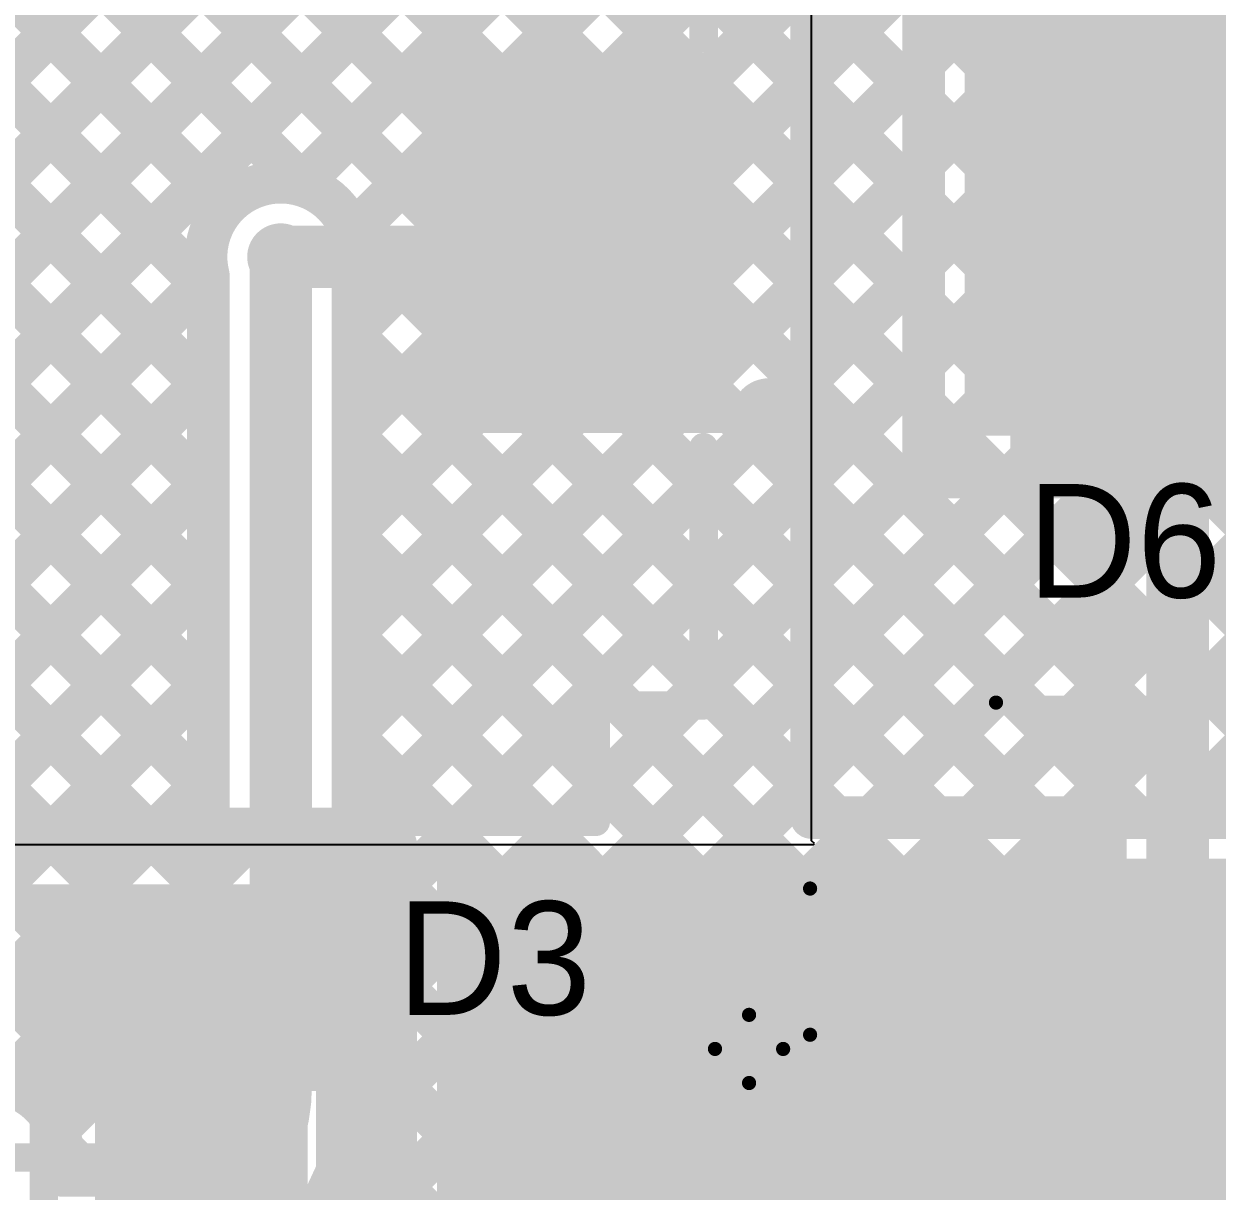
# Model space of a CAD drawing. Header units: millimetres. Extents: x 4.35 to 7.26, y 1.61 to 5.34.
# Drawn here: x 5.8595 to 6.2799, y 2.7739 to 3.1851 of the extents above; entities that cross this region are included whole.
import ezdxf

# ---------------------------------------------------------------- set-up
doc = ezdxf.new("R2010")
doc.units = ezdxf.units.MM
doc.header["$MEASUREMENT"] = 0
for name, color, linetype in [('BottomLayer', 5, 'Continuous'), ('MultiLayer', 9, 'Continuous'), ('TopLayer', 1, 'Continuous'), ('TopOverlay', 2, 'Continuous'), ('TopPaste', 8, 'Continuous'), ('TopSolder', 216, 'Continuous'), ('ViaHoleLayer', 16, 'Continuous')]:
    doc.layers.add(name, color=color, linetype=linetype)

# ---------------------------------------------------------------- blocks, each defined once
blk = doc.blocks.new('UCD1E471MNL1GS_3')
at = {"layer": 'TopLayer'}
blk.add_solid([(-0.23425, 0.06496), (-0.23425, -0.06496), (-0.06496, 0.06496), (-0.06496, -0.06496)], dxfattribs=at)
at = {"layer": 'TopOverlay', "const_width": 0.005}
for points in [[(-0.2055, 0.1435), (-0.14, 0.209)], [(-0.14, 0.209), (0.206, 0.209)], [(-0.2055, 0.092), (-0.2055, 0.1435)], [(-0.227, 0.075), (-0.227, 0.099)], [(-0.239, 0.087), (-0.215, 0.087)]]:
    blk.add_lwpolyline(points, dxfattribs=at)
at = {"layer": 'TopOverlay', "const_width": 0.0025}
for points in [[(-0.14125, 0.209, 1), (-0.13875, 0.209, 1)], [(-0.14125, 0.209, 1), (-0.13875, 0.209, 1)], [(-0.20675, 0.1435, 1), (-0.20425, 0.1435, 1)], [(-0.20675, 0.1435, 1), (-0.20425, 0.1435, 1)], [(-0.22825, 0.099, 1), (-0.22575, 0.099, 1)], [(-0.20675, 0.092, 1), (-0.20425, 0.092, 1)], [(-0.24025, 0.087, 1), (-0.23775, 0.087, 1)], [(-0.21625, 0.087, 1), (-0.21375, 0.087, 1)], [(-0.22825, 0.075, 1), (-0.22575, 0.075, 1)]]:
    blk.add_lwpolyline(points, format="xyb", close=True, dxfattribs=at)
at = {"layer": 'TopPaste'}
blk.add_solid([(-0.23425, 0.06496), (-0.23425, -0.06496), (-0.06496, 0.06496), (-0.06496, -0.06496)], dxfattribs=at)
at = {"layer": 'TopSolder'}
blk.add_solid([(-0.23825, 0.06896), (-0.23825, -0.06896), (-0.06096, 0.06896), (-0.06096, -0.06896)], dxfattribs=at)
blk = doc.blocks.new('SMB_37')
at = {"layer": 'TopLayer'}
for points in [[(-0.03543, -0.04724), (-0.03543, 0.04724), (-0.14567, -0.04724), (-0.14567, 0.04724)], [(0.14567, -0.04724), (0.14567, 0.04724), (0.03543, -0.04724), (0.03543, 0.04724)]]:
    blk.add_solid(points, dxfattribs=at)
at = {"layer": 'TopOverlay', "const_width": 0.005}
for points in [[(-0.087, 0.073), (-0.087, 0.055)], [(0.102, 0.073), (-0.087, 0.073)], [(-0.087, -0.055), (-0.087, -0.073)], [(0.102, -0.073), (-0.087, -0.073)]]:
    blk.add_lwpolyline(points, dxfattribs=at)
at = {"layer": 'TopOverlay', "const_width": 0.0025}
for points in [[(-0.08825, 0.073, 1), (-0.08575, 0.073, 1)], [(-0.08825, 0.073, 1), (-0.08575, 0.073, 1)], [(0.10075, 0.073, 1), (0.10325, 0.073, 1)], [(-0.08825, 0.055, 1), (-0.08575, 0.055, 1)], [(-0.08825, -0.055, 1), (-0.08575, -0.055, 1)], [(-0.08825, -0.073, 1), (-0.08575, -0.073, 1)], [(-0.08825, -0.073, 1), (-0.08575, -0.073, 1)], [(0.10075, -0.073, 1), (0.10325, -0.073, 1)]]:
    blk.add_lwpolyline(points, format="xyb", close=True, dxfattribs=at)
at = {"layer": 'TopOverlay'}
for points in [[(0.102, 0.049), (0.19, 0.049), (0.102, 0.075), (0.19, 0.075)], [(0.147, -0.065), (0.19, -0.065), (0.147, 0.053), (0.19, 0.053)], [(0.102, -0.075), (0.19, -0.075), (0.102, -0.049), (0.19, -0.049)]]:
    blk.add_solid(points, dxfattribs=at)
at = {"layer": 'TopPaste'}
for points in [[(-0.03543, -0.04724), (-0.03543, 0.04724), (-0.14567, -0.04724), (-0.14567, 0.04724)], [(0.14567, -0.04724), (0.14567, 0.04724), (0.03543, -0.04724), (0.03543, 0.04724)]]:
    blk.add_solid(points, dxfattribs=at)
at = {"layer": 'TopSolder'}
for points in [[(-0.03143, -0.05124), (-0.03143, 0.05124), (-0.14967, -0.05124), (-0.14967, 0.05124)], [(0.14967, -0.05124), (0.14967, 0.05124), (0.03143, -0.05124), (0.03143, 0.05124)]]:
    blk.add_solid(points, dxfattribs=at)
blk = doc.blocks.new('SMA_71')
at = {"layer": 'TopLayer'}
for points in [[(-0.12795, -0.03346), (-0.02953, -0.03346), (-0.12795, 0.03346), (-0.02953, 0.03346)], [(0.02953, -0.03346), (0.12795, -0.03346), (0.02953, 0.03346), (0.12795, 0.03346)]]:
    blk.add_solid(points, dxfattribs=at)
at = {"layer": 'TopOverlay', "const_width": 0.01}
for points in [[(0.08315, 0.05543), (-0.1022, 0.05543)], [(0.08615, 0.04157), (0.08615, 0.05543)], [(0.08615, -0.05543), (0.08615, -0.04157)], [(0.08315, -0.05543), (-0.1022, -0.05543)]]:
    blk.add_lwpolyline(points, dxfattribs=at)
at = {"layer": 'TopOverlay', "const_width": 0.005}
for points in [[(-0.1047, 0.05543, 1), (-0.0997, 0.05543, 1)], [(0.08065, 0.05543, 1), (0.08565, 0.05543, 1)], [(0.08365, 0.05543, 1), (0.08865, 0.05543, 1)], [(0.08365, 0.04157, 1), (0.08865, 0.04157, 1)], [(0.08365, -0.04157, 1), (0.08865, -0.04157, 1)], [(-0.1047, -0.05543, 1), (-0.0997, -0.05543, 1)], [(0.08065, -0.05543, 1), (0.08565, -0.05543, 1)], [(0.08365, -0.05543, 1), (0.08865, -0.05543, 1)]]:
    blk.add_lwpolyline(points, format="xyb", close=True, dxfattribs=at)
at = {"layer": 'TopOverlay'}
for points in [[(-0.175, -0.061), (-0.12906, -0.061), (-0.175, 0.061), (-0.12906, 0.061)], [(-0.12992, 0.03638), (-0.1022, 0.03638), (-0.12992, 0.061), (-0.1022, 0.061)], [(-0.12992, -0.061), (-0.1022, -0.061), (-0.12992, -0.03638), (-0.1022, -0.03638)]]:
    blk.add_solid(points, dxfattribs=at)
at = {"layer": 'TopPaste'}
for points in [[(-0.12795, -0.03346), (-0.02953, -0.03346), (-0.12795, 0.03346), (-0.02953, 0.03346)], [(0.02953, -0.03346), (0.12795, -0.03346), (0.02953, 0.03346), (0.12795, 0.03346)]]:
    blk.add_solid(points, dxfattribs=at)
at = {"layer": 'TopSolder'}
for points in [[(-0.13195, -0.03746), (-0.02553, -0.03746), (-0.13195, 0.03746), (-0.02553, 0.03746)], [(0.02553, -0.03746), (0.13195, -0.03746), (0.02553, 0.03746), (0.13195, 0.03746)]]:
    blk.add_solid(points, dxfattribs=at)
blk = doc.blocks.new('SLF10145T_100M2R5_PF_107')
at = {"layer": 'TopLayer'}
blk.add_solid([(-0.20866, -0.06299), (-0.11024, -0.06299), (-0.20866, 0.06299), (-0.11024, 0.06299)], dxfattribs=at)
at = {"layer": 'TopOverlay', "const_width": 0.01}
for points in [[(0.204, 0.204), (-0.166, 0.204)], [(-0.166, 0.204), (-0.166, 0.163)], [(-0.166, 0.163), (-0.204, 0.163)], [(-0.204, 0.162), (-0.204, 0.072)], [(-0.204, -0.072), (-0.204, -0.204)]]:
    blk.add_lwpolyline(points, dxfattribs=at)
at = {"layer": 'TopOverlay'}
for points, const_width in [([(-0.1685, 0.204, 1), (-0.1635, 0.204, 1)], 0.005), ([(-0.1685, 0.204, 1), (-0.1635, 0.204, 1)], 0.005), ([(-0.2065, 0.163, 1), (-0.2015, 0.163, 1)], 0.005), ([(-0.2065, 0.162, 1), (-0.2015, 0.162, 1)], 0.005), ([(-0.1685, 0.163, 1), (-0.1635, 0.163, 1)], 0.005), ([(-0.1685, 0.163, 1), (-0.1635, 0.163, 1)], 0.005), ([(-0.2065, 0.072, 1), (-0.2015, 0.072, 1)], 0.005), ([(-0.21875, 0.061, 1), (-0.23525, 0.061, 1)], 0.01), ([(-0.23775, 0.061, 1), (-0.23275, 0.061, 1)], 0.005), ([(-0.22125, 0.061, 1), (-0.21625, 0.061, 1)], 0.005), ([(-0.2065, -0.072, 1), (-0.2015, -0.072, 1)], 0.005)]:
    blk.add_lwpolyline(points, format="xyb", close=True, dxfattribs=dict(at, const_width=const_width))
at = {"layer": 'TopPaste'}
blk.add_solid([(-0.20866, -0.06299), (-0.11024, -0.06299), (-0.20866, 0.06299), (-0.11024, 0.06299)], dxfattribs=at)
at = {"layer": 'TopSolder'}
blk.add_solid([(-0.21266, -0.06699), (-0.10624, -0.06699), (-0.21266, 0.06699), (-0.10624, 0.06699)], dxfattribs=at)

msp = doc.modelspace()

# ---------------------------------------------------------------- linework, layer by layer
at = {"layer": 'BottomLayer'}
for points, const_width in [([(5.6715, 2.87843), (6.20257, 3.4095)], 0.015), ([(5.75481, 2.9971), (6.16722, 3.4095)], 0.015), ([(5.72924, 3.00688), (6.1245, 3.40214)], 0.015), ([(5.69351, 3.0065), (6.08751, 3.4005)], 0.015), ([(5.72377, 3.39791), (6.2405, 2.88118)], 0.015), ([(5.75653, 3.4005), (6.2405, 2.91653)], 0.015), ([(5.79189, 3.4005), (6.2405, 2.95189)], 0.015), ([(5.82724, 3.4005), (6.2405, 2.98724)], 0.015), ([(5.8626, 3.4005), (6.2405, 3.0226)], 0.015), ([(5.89795, 3.4005), (6.2405, 3.05795)], 0.015), ([(5.93331, 3.4005), (6.2405, 3.09331)], 0.015), ([(5.96866, 3.4005), (6.2405, 3.12866)], 0.015), ([(6.00402, 3.4005), (6.24053, 3.16399)], 0.015), ([(5.95683, 3.12841), (6.21965, 3.39122)], 0.015), ([(5.70058, 3.38574), (5.95838, 3.12794)], 0.015), ([(5.68453, 3.36643), (5.93041, 3.12056)], 0.015), ([(5.975, 3.11121), (6.22941, 3.36563)], 0.015), ([(5.9755, 3.07636), (6.24936, 3.35022)], 0.015), ([(5.9755, 3.07636), (6.24936, 3.35022)], 0.015), ([(5.9755, 3.04101), (6.28099, 3.3465)], 0.015), ([(5.9755, 3.00565), (6.31635, 3.3465)], 0.015), ([(5.67662, 3.33899), (5.9245, 3.09111)], 0.015), ([(5.9755, 2.9703), (6.3477, 3.3425)], 0.015), ([(5.9755, 2.93494), (6.38306, 3.3425)], 0.015), ([(5.6765, 3.30376), (5.9245, 3.05576)], 0.015), ([(5.6765, 3.2684), (5.9245, 3.0204)], 0.015), ([(5.6765, 3.23305), (5.9245, 2.98505)], 0.015), ([(5.6765, 3.19769), (5.9245, 2.94969)], 0.015), ([(5.6765, 3.19769), (5.9245, 2.94969)], 0.015), ([(5.9755, 2.89959), (6.24055, 3.16463)], 0.015), ([(6.266, 2.2707), (6.266, 3.162)], 0.022), ([(5.6765, 3.16233), (5.9245, 2.91433)], 0.015), ([(6.2405, 2.34785), (6.2405, 3.162)], 0.015), ([(5.9755, 2.86423), (6.2405, 3.12923)], 0.015), ([(5.6765, 3.12698), (5.9245, 2.87898)], 0.015), ([(5.97494, 3.11138), (6.2405, 2.84582)], 0.015), ([(5.95, 2.811), (5.95, 3.103)], 0.022), ([(5.6715, 2.84307), (5.9245, 3.09607)], 0.015), ([(5.9245, 2.811), (5.9245, 3.09652)], 0.015), ([(5.9755, 2.811), (5.9755, 3.09652)], 0.015), ([(5.6765, 3.09162), (5.9245, 2.84362)], 0.015), ([(5.9755, 2.82888), (6.2405, 3.09388)], 0.015), ([(5.9755, 3.07547), (6.2405, 2.81047)], 0.015), ([(5.6715, 2.80772), (5.9245, 3.06072)], 0.015), ([(5.97306, 2.79108), (6.2405, 3.05852)], 0.015), ([(5.9755, 3.04011), (6.2405, 2.77511)], 0.015), ([(5.70679, 2.80765), (5.9245, 3.02536)], 0.015), ([(5.70679, 2.80765), (5.9245, 3.02536)], 0.015), ([(5.94726, 2.72992), (6.2405, 3.02316)], 0.015), ([(5.9755, 3.00476), (6.2405, 2.73976)], 0.015), ([(5.74573, 2.81124), (5.9245, 2.99001)], 0.015), ([(5.94726, 2.69457), (6.2405, 2.98781)], 0.015), ([(5.75923, 2.97354), (5.92439, 2.80838)], 0.015), ([(5.9755, 2.9694), (6.2405, 2.7044)], 0.015), ([(5.7416, 2.95581), (5.91173, 2.78568)], 0.015), ([(5.78109, 2.81124), (5.9245, 2.95465)], 0.015), ([(5.94726, 2.65921), (6.2405, 2.95245)], 0.015), ([(5.9755, 2.93405), (6.2405, 2.66905)], 0.015), ([(5.81644, 2.81124), (5.9245, 2.9193)], 0.015), ([(5.94726, 2.62385), (6.2405, 2.9171)], 0.015), ([(5.9755, 2.89869), (6.2405, 2.63369)], 0.015), ([(5.9755, 2.89869), (6.2405, 2.63369)], 0.015), ([(5.85211, 2.81155), (5.9245, 2.88394)], 0.015), ([(5.93803, 2.57927), (6.2405, 2.88174)], 0.015), ([(5.9755, 2.86333), (6.2405, 2.59833)], 0.015), ([(5.87143, 2.79551), (5.9245, 2.84859)], 0.015), ([(5.64261, 2.2485), (6.2405, 2.84639)], 0.015), ([(5.9755, 2.82798), (6.2405, 2.56298)], 0.015), ([(5.67797, 2.2485), (6.2405, 2.81103)], 0.015), ([(5.89077, 2.7795), (5.9245, 2.81323)], 0.015), ([(5.9738, 2.79432), (6.2405, 2.52762)], 0.015), ([(5.87312, 2.78894), (5.88256, 2.7795)], 0.015), ([(5.71332, 2.2485), (6.2405, 2.77568)], 0.015), ([(5.87256, 2.7795), (5.893, 2.7795)], 0.015), ([(5.96392, 2.76885), (6.2405, 2.49227)], 0.015)]:
    msp.add_lwpolyline(points, dxfattribs=dict(at, const_width=const_width))
for points, const_width in [([(6.2405, 3.162, -0.414214), (6.317, 3.2385)], 0.015), ([(6.266, 3.162, -0.414214), (6.317, 3.213)], 0.022), ([(5.9245, 3.09652, -1.132908), (5.97631, 3.103)], 0.015), ([(5.97631, 3.103, -0.062313), (5.9755, 3.09652)], 0.015), ([(5.95, 2.811, -0.414214), (5.893, 2.754)], 0.022), ([(5.84052, 2.81124, -0.489152), (5.87331, 2.78574)], 0.015), ([(5.9245, 2.811, -0.414214), (5.893, 2.7795)], 0.015), ([(5.9755, 2.811, -0.246507), (5.93986, 2.7431)], 0.015), ([(5.87331, 2.78574, -0.059934), (5.87256, 2.7795)], 0.015)]:
    msp.add_lwpolyline(points, format="xyb", dxfattribs=dict(at, const_width=const_width))
for points, const_width in [([(6.23678, 3.16399, 1), (6.24428, 3.16399, 1)], 0.0075), ([(6.2368, 3.16463, 1), (6.2443, 3.16463, 1)], 0.0075), ([(6.2605, 3.162, 1), (6.2715, 3.162, 1)], 0.011), ([(6.2605, 3.162, 1), (6.2715, 3.162, 1)], 0.011), ([(6.23675, 3.162, 1), (6.24425, 3.162, 1)], 0.0075), ([(6.23675, 3.162, 1), (6.24425, 3.162, 1)], 0.0075), ([(6.23675, 3.12923, 1), (6.24425, 3.12923, 1)], 0.0075), ([(5.95308, 3.12841, 1), (5.96058, 3.12841, 1)], 0.0075), ([(5.95463, 3.12794, 1), (5.96213, 3.12794, 1)], 0.0075), ([(6.23675, 3.12866, 1), (6.24425, 3.12866, 1)], 0.0075), ([(5.92666, 3.12056, 1), (5.93416, 3.12056, 1)], 0.0075), ([(5.97119, 3.11138, 1), (5.97869, 3.11138, 1)], 0.0075), ([(5.97125, 3.11121, 1), (5.97875, 3.11121, 1)], 0.0075), ([(5.94409, 3.103, 1), (5.95591, 3.103, 1)], 0.01181), ([(5.9445, 3.103, 1), (5.9555, 3.103, 1)], 0.011), ([(5.97256, 3.103, 1), (5.98006, 3.103, 1)], 0.0075), ([(5.97256, 3.103, 1), (5.98006, 3.103, 1)], 0.0075), ([(5.92075, 3.09652, 1), (5.92825, 3.09652, 1)], 0.0075), ([(5.92075, 3.09652, 1), (5.92825, 3.09652, 1)], 0.0075), ([(5.92075, 3.09607, 1), (5.92825, 3.09607, 1)], 0.0075), ([(5.97175, 3.09652, 1), (5.97925, 3.09652, 1)], 0.0075), ([(5.97175, 3.09652, 1), (5.97925, 3.09652, 1)], 0.0075), ([(5.92075, 3.09111, 1), (5.92825, 3.09111, 1)], 0.0075), ([(6.23675, 3.09388, 1), (6.24425, 3.09388, 1)], 0.0075), ([(6.23675, 3.09331, 1), (6.24425, 3.09331, 1)], 0.0075), ([(5.97175, 3.07636, 1), (5.97925, 3.07636, 1)], 0.0075), ([(5.97175, 3.07636, 1), (5.97925, 3.07636, 1)], 0.0075), ([(5.97175, 3.07547, 1), (5.97925, 3.07547, 1)], 0.0075), ([(5.92075, 3.06072, 1), (5.92825, 3.06072, 1)], 0.0075), ([(6.23675, 3.05852, 1), (6.24425, 3.05852, 1)], 0.0075), ([(6.23675, 3.05795, 1), (6.24425, 3.05795, 1)], 0.0075), ([(5.92075, 3.05576, 1), (5.92825, 3.05576, 1)], 0.0075), ([(5.97175, 3.04101, 1), (5.97925, 3.04101, 1)], 0.0075), ([(5.97175, 3.04011, 1), (5.97925, 3.04011, 1)], 0.0075), ([(5.92075, 3.02536, 1), (5.92825, 3.02536, 1)], 0.0075), ([(5.92075, 3.02536, 1), (5.92825, 3.02536, 1)], 0.0075), ([(5.92075, 3.0204, 1), (5.92825, 3.0204, 1)], 0.0075), ([(6.23675, 3.02316, 1), (6.24425, 3.02316, 1)], 0.0075), ([(6.23675, 3.0226, 1), (6.24425, 3.0226, 1)], 0.0075), ([(5.97175, 3.00565, 1), (5.97925, 3.00565, 1)], 0.0075), ([(5.97175, 3.00476, 1), (5.97925, 3.00476, 1)], 0.0075), ([(5.92075, 2.99001, 1), (5.92825, 2.99001, 1)], 0.0075), ([(6.23675, 2.98781, 1), (6.24425, 2.98781, 1)], 0.0075), ([(6.23675, 2.98724, 1), (6.24425, 2.98724, 1)], 0.0075), ([(5.92075, 2.98505, 1), (5.92825, 2.98505, 1)], 0.0075), ([(5.97175, 2.9703, 1), (5.97925, 2.9703, 1)], 0.0075), ([(5.97175, 2.9694, 1), (5.97925, 2.9694, 1)], 0.0075), ([(5.92075, 2.95465, 1), (5.92825, 2.95465, 1)], 0.0075), ([(6.23675, 2.95245, 1), (6.24425, 2.95245, 1)], 0.0075), ([(5.92075, 2.94969, 1), (5.92825, 2.94969, 1)], 0.0075), ([(5.92075, 2.94969, 1), (5.92825, 2.94969, 1)], 0.0075), ([(6.23675, 2.95189, 1), (6.24425, 2.95189, 1)], 0.0075), ([(5.97175, 2.93494, 1), (5.97925, 2.93494, 1)], 0.0075), ([(5.97175, 2.93405, 1), (5.97925, 2.93405, 1)], 0.0075), ([(5.92075, 2.9193, 1), (5.92825, 2.9193, 1)], 0.0075), ([(6.23675, 2.9171, 1), (6.24425, 2.9171, 1)], 0.0075), ([(6.23675, 2.91653, 1), (6.24425, 2.91653, 1)], 0.0075), ([(5.92075, 2.91433, 1), (5.92825, 2.91433, 1)], 0.0075), ([(5.97175, 2.89959, 1), (5.97925, 2.89959, 1)], 0.0075), ([(5.97175, 2.89869, 1), (5.97925, 2.89869, 1)], 0.0075), ([(5.97175, 2.89869, 1), (5.97925, 2.89869, 1)], 0.0075), ([(5.92075, 2.88394, 1), (5.92825, 2.88394, 1)], 0.0075), ([(6.23675, 2.88174, 1), (6.24425, 2.88174, 1)], 0.0075), ([(6.23675, 2.88118, 1), (6.24425, 2.88118, 1)], 0.0075), ([(5.92075, 2.87898, 1), (5.92825, 2.87898, 1)], 0.0075), ([(5.97175, 2.86423, 1), (5.97925, 2.86423, 1)], 0.0075), ([(5.97175, 2.86333, 1), (5.97925, 2.86333, 1)], 0.0075), ([(5.92075, 2.84859, 1), (5.92825, 2.84859, 1)], 0.0075), ([(5.92075, 2.84362, 1), (5.92825, 2.84362, 1)], 0.0075), ([(6.23675, 2.84639, 1), (6.24425, 2.84639, 1)], 0.0075), ([(6.23675, 2.84582, 1), (6.24425, 2.84582, 1)], 0.0075), ([(5.97175, 2.82888, 1), (5.97925, 2.82888, 1)], 0.0075), ([(5.97175, 2.82798, 1), (5.97925, 2.82798, 1)], 0.0075), ([(5.9445, 2.811, 1), (5.9555, 2.811, 1)], 0.011), ([(5.9445, 2.811, 1), (5.9555, 2.811, 1)], 0.011), ([(5.84836, 2.81155, 1), (5.85586, 2.81155, 1)], 0.0075), ([(5.92075, 2.81323, 1), (5.92825, 2.81323, 1)], 0.0075), ([(5.92075, 2.811, 1), (5.92825, 2.811, 1)], 0.0075), ([(5.92075, 2.811, 1), (5.92825, 2.811, 1)], 0.0075), ([(5.97175, 2.811, 1), (5.97925, 2.811, 1)], 0.0075), ([(5.97175, 2.811, 1), (5.97925, 2.811, 1)], 0.0075), ([(6.23675, 2.81103, 1), (6.24425, 2.81103, 1)], 0.0075), ([(6.23675, 2.81047, 1), (6.24425, 2.81047, 1)], 0.0075), ([(5.92064, 2.80838, 1), (5.92814, 2.80838, 1)], 0.0075), ([(5.86768, 2.79551, 1), (5.87518, 2.79551, 1)], 0.0075), ([(5.97005, 2.79432, 1), (5.97755, 2.79432, 1)], 0.0075), ([(5.86937, 2.78894, 1), (5.87687, 2.78894, 1)], 0.0075), ([(5.96931, 2.79108, 1), (5.97681, 2.79108, 1)], 0.0075), ([(5.86956, 2.78574, 1), (5.87706, 2.78574, 1)], 0.0075), ([(5.86956, 2.78574, 1), (5.87706, 2.78574, 1)], 0.0075), ([(5.90798, 2.78568, 1), (5.91548, 2.78568, 1)], 0.0075), ([(5.86881, 2.7795, 1), (5.87631, 2.7795, 1)], 0.0075), ([(5.86881, 2.7795, 1), (5.87631, 2.7795, 1)], 0.0075), ([(5.87881, 2.7795, 1), (5.88631, 2.7795, 1)], 0.0075), ([(5.88702, 2.7795, 1), (5.89452, 2.7795, 1)], 0.0075), ([(5.88925, 2.7795, 1), (5.89675, 2.7795, 1)], 0.0075), ([(5.88925, 2.7795, 1), (5.89675, 2.7795, 1)], 0.0075), ([(6.23675, 2.77568, 1), (6.24425, 2.77568, 1)], 0.0075), ([(6.23675, 2.77511, 1), (6.24425, 2.77511, 1)], 0.0075), ([(5.96017, 2.76885, 1), (5.96767, 2.76885, 1)], 0.0075)]:
    msp.add_lwpolyline(points, format="xyb", close=True, dxfattribs=dict(at, const_width=const_width))
at = {"layer": 'MultiLayer', "const_width": 0.01181}
msp.add_lwpolyline([(5.94409, 3.103, 1), (5.95591, 3.103, 1)], format="xyb", close=True, dxfattribs=at)
at = {"layer": 'TopLayer'}
for p, q in [((6.137, 2.89734), (6.137, 3.31777)), ((6.138, 2.89634), (6.137, 2.89734)), ((5.68161, 2.896), (6.13766, 2.896)), ((6.13766, 2.896), (6.138, 2.89634))]:
    msp.add_line(p, q, dxfattribs=at)
for points, const_width in [([(6.1765, 3.0255), (6.1765, 3.3825)], 0.015), ([(6.137, 2.9055), (6.137, 3.31777)], 0.015), ([(6.137, 3.16715), (6.1765, 3.20665)], 0.015), ([(6.137, 3.19681), (6.1765, 3.15731)], 0.015), ([(6.137, 3.1318), (6.1765, 3.1713)], 0.015), ([(6.137, 3.16145), (6.1765, 3.12195)], 0.015), ([(6.137, 3.09644), (6.1765, 3.13594)], 0.015), ([(6.137, 3.1261), (6.1765, 3.0866)], 0.015), ([(5.95, 3.103), (6.04945, 3.103)], 0.022), ([(6.137, 3.06109), (6.1765, 3.10059)], 0.015), ([(6.137, 3.09074), (6.1765, 3.05124)], 0.015), ([(6.137, 3.02573), (6.1765, 3.06523)], 0.015), ([(6.137, 3.05539), (6.28689, 2.9055)], 0.015), ([(6.137, 2.99038), (6.1765, 3.02988)], 0.015), ([(6.137, 2.91966), (6.24284, 3.0255)], 0.015), ([(6.137, 2.95502), (6.20748, 3.0255)], 0.015), ([(6.15819, 2.9055), (6.27819, 3.0255)], 0.015), ([(6.1765, 3.0255), (6.4025, 3.0255)], 0.015), ([(6.19355, 2.9055), (6.31355, 3.0255)], 0.015), ([(6.20224, 3.0255), (6.32224, 2.9055)], 0.015), ([(6.2289, 2.9055), (6.3489, 3.0255)], 0.015), ([(6.2376, 3.0255), (6.44364, 2.81946)], 0.015), ([(6.26426, 2.9055), (6.38426, 3.0255)], 0.015), ([(6.27295, 3.0255), (6.47899, 2.81946)], 0.015), ([(6.137, 3.02003), (6.25153, 2.9055)], 0.015), ([(6.137, 2.98468), (6.21618, 2.9055)], 0.015), ([(6.137, 2.94932), (6.18082, 2.9055)], 0.015), ([(6.137, 2.91397), (6.14547, 2.9055)], 0.015), ([(6.137, 2.9055), (6.3325, 2.9055)], 0.015), ([(5.75505, 2.896), (5.9905, 2.896)], 0.015), ([(5.77516, 2.80531), (5.86585, 2.896)], 0.015), ([(5.80141, 2.896), (5.87404, 2.82338)], 0.015), ([(5.81044, 2.80524), (5.9012, 2.896)], 0.015), ([(5.83677, 2.896), (5.88331, 2.84945)], 0.015), ([(5.87212, 2.896), (5.91867, 2.84945)], 0.015), ([(5.89001, 2.84945), (5.93656, 2.896)], 0.015), ([(5.90748, 2.896), (5.95402, 2.84945)], 0.015), ([(5.92537, 2.84945), (5.97191, 2.896)], 0.015), ([(5.94283, 2.896), (5.9905, 2.84833)], 0.015), ([(5.97819, 2.896), (5.9905, 2.88369)], 0.015), ([(5.97819, 2.896), (5.9905, 2.88369)], 0.015), ([(5.9905, 2.6945), (5.9905, 2.896)], 0.015), ([(5.96072, 2.84945), (5.9905, 2.87923)], 0.015), ([(5.87404, 2.84945), (5.96996, 2.84945)], 0.015), ([(5.87404, 2.80524), (5.87404, 2.84945)], 0.015), ([(5.96996, 2.72203), (5.96996, 2.84945)], 0.015), ([(5.96996, 2.82334), (5.9905, 2.84388)], 0.015), ([(5.85211, 2.81155), (5.87404, 2.83348)], 0.015), ([(5.96996, 2.83351), (5.9905, 2.81298)], 0.015), ([(5.86466, 2.80524), (5.87404, 2.80524)], 0.015), ([(5.96996, 2.78798), (5.9905, 2.80852)], 0.015), ([(5.96996, 2.79816), (5.9905, 2.77762)], 0.015), ([(5.847, 2.78574), (5.922, 2.78574)], 0.01), ([(5.96996, 2.75263), (5.9905, 2.77316)], 0.015)]:
    msp.add_lwpolyline(points, dxfattribs=dict(at, const_width=const_width))
for points, const_width in [([(6.17275, 3.1713, 1), (6.18025, 3.1713, 1)], 0.0075), ([(6.13325, 3.16715, 1), (6.14075, 3.16715, 1)], 0.0075), ([(6.13325, 3.16145, 1), (6.14075, 3.16145, 1)], 0.0075), ([(6.17275, 3.15731, 1), (6.18025, 3.15731, 1)], 0.0075), ([(6.17275, 3.13594, 1), (6.18025, 3.13594, 1)], 0.0075), ([(6.13325, 3.1318, 1), (6.14075, 3.1318, 1)], 0.0075), ([(6.13325, 3.1261, 1), (6.14075, 3.1261, 1)], 0.0075), ([(6.17275, 3.12195, 1), (6.18025, 3.12195, 1)], 0.0075), ([(6.04895, 3.108, 1), (6.05995, 3.108, 1)], 0.011), ([(5.94409, 3.103, 1), (5.95591, 3.103, 1)], 0.01181), ([(5.9445, 3.103, 1), (5.9555, 3.103, 1)], 0.011), ([(6.04395, 3.103, 1), (6.05495, 3.103, 1)], 0.011), ([(6.04395, 3.103, 1), (6.05495, 3.103, 1)], 0.011), ([(6.17275, 3.10059, 1), (6.18025, 3.10059, 1)], 0.0075), ([(6.13325, 3.09644, 1), (6.14075, 3.09644, 1)], 0.0075), ([(6.13325, 3.09074, 1), (6.14075, 3.09074, 1)], 0.0075), ([(6.17275, 3.0866, 1), (6.18025, 3.0866, 1)], 0.0075), ([(6.17275, 3.06523, 1), (6.18025, 3.06523, 1)], 0.0075), ([(6.13325, 3.06109, 1), (6.14075, 3.06109, 1)], 0.0075), ([(6.13325, 3.05539, 1), (6.14075, 3.05539, 1)], 0.0075), ([(6.17275, 3.05124, 1), (6.18025, 3.05124, 1)], 0.0075), ([(6.17275, 3.02988, 1), (6.18025, 3.02988, 1)], 0.0075), ([(6.13325, 3.02573, 1), (6.14075, 3.02573, 1)], 0.0075), ([(6.17275, 3.0255, 1), (6.18025, 3.0255, 1)], 0.0075), ([(6.17275, 3.0255, 1), (6.18025, 3.0255, 1)], 0.0075), ([(6.19849, 3.0255, 1), (6.20599, 3.0255, 1)], 0.0075), ([(6.20373, 3.0255, 1), (6.21123, 3.0255, 1)], 0.0075), ([(6.23385, 3.0255, 1), (6.24135, 3.0255, 1)], 0.0075), ([(6.23909, 3.0255, 1), (6.24659, 3.0255, 1)], 0.0075), ([(6.2692, 3.0255, 1), (6.2767, 3.0255, 1)], 0.0075), ([(6.27444, 3.0255, 1), (6.28194, 3.0255, 1)], 0.0075), ([(6.13325, 3.02003, 1), (6.14075, 3.02003, 1)], 0.0075), ([(6.13325, 2.99038, 1), (6.14075, 2.99038, 1)], 0.0075), ([(6.13325, 2.98468, 1), (6.14075, 2.98468, 1)], 0.0075), ([(6.13325, 2.95502, 1), (6.14075, 2.95502, 1)], 0.0075), ([(6.13325, 2.94932, 1), (6.14075, 2.94932, 1)], 0.0075), ([(6.13325, 2.91966, 1), (6.14075, 2.91966, 1)], 0.0075), ([(6.13325, 2.91397, 1), (6.14075, 2.91397, 1)], 0.0075), ([(6.13325, 2.9055, 1), (6.14075, 2.9055, 1)], 0.0075), ([(6.13325, 2.9055, 1), (6.14075, 2.9055, 1)], 0.0075), ([(6.14172, 2.9055, 1), (6.14922, 2.9055, 1)], 0.0075), ([(6.15444, 2.9055, 1), (6.16194, 2.9055, 1)], 0.0075), ([(6.17707, 2.9055, 1), (6.18457, 2.9055, 1)], 0.0075), ([(6.1898, 2.9055, 1), (6.1973, 2.9055, 1)], 0.0075), ([(6.21243, 2.9055, 1), (6.21993, 2.9055, 1)], 0.0075), ([(6.22515, 2.9055, 1), (6.23265, 2.9055, 1)], 0.0075), ([(6.24778, 2.9055, 1), (6.25528, 2.9055, 1)], 0.0075), ([(6.26051, 2.9055, 1), (6.26801, 2.9055, 1)], 0.0075), ([(6.28314, 2.9055, 1), (6.29064, 2.9055, 1)], 0.0075), ([(5.8621, 2.896, 1), (5.8696, 2.896, 1)], 0.0075), ([(5.86837, 2.896, 1), (5.87587, 2.896, 1)], 0.0075), ([(5.89745, 2.896, 1), (5.90495, 2.896, 1)], 0.0075), ([(5.90373, 2.896, 1), (5.91123, 2.896, 1)], 0.0075), ([(5.93281, 2.896, 1), (5.94031, 2.896, 1)], 0.0075), ([(5.93908, 2.896, 1), (5.94658, 2.896, 1)], 0.0075), ([(5.96816, 2.896, 1), (5.97566, 2.896, 1)], 0.0075), ([(5.97444, 2.896, 1), (5.98194, 2.896, 1)], 0.0075), ([(5.97444, 2.896, 1), (5.98194, 2.896, 1)], 0.0075), ([(5.98675, 2.896, 1), (5.99425, 2.896, 1)], 0.0075), ([(5.98675, 2.896, 1), (5.99425, 2.896, 1)], 0.0075), ([(5.98675, 2.88369, 1), (5.99425, 2.88369, 1)], 0.0075), ([(5.98675, 2.88369, 1), (5.99425, 2.88369, 1)], 0.0075), ([(5.98675, 2.87923, 1), (5.99425, 2.87923, 1)], 0.0075), ([(5.87029, 2.84945, 1), (5.87779, 2.84945, 1)], 0.0075), ([(5.87029, 2.84945, 1), (5.87779, 2.84945, 1)], 0.0075), ([(5.87956, 2.84945, 1), (5.88706, 2.84945, 1)], 0.0075), ([(5.88626, 2.84945, 1), (5.89376, 2.84945, 1)], 0.0075), ([(5.91492, 2.84945, 1), (5.92242, 2.84945, 1)], 0.0075), ([(5.92162, 2.84945, 1), (5.92912, 2.84945, 1)], 0.0075), ([(5.95027, 2.84945, 1), (5.95777, 2.84945, 1)], 0.0075), ([(5.95697, 2.84945, 1), (5.96447, 2.84945, 1)], 0.0075), ([(5.96621, 2.84945, 1), (5.97371, 2.84945, 1)], 0.0075), ([(5.96621, 2.84945, 1), (5.97371, 2.84945, 1)], 0.0075), ([(5.98675, 2.84833, 1), (5.99425, 2.84833, 1)], 0.0075), ([(5.98675, 2.84388, 1), (5.99425, 2.84388, 1)], 0.0075), ([(5.87029, 2.83348, 1), (5.87779, 2.83348, 1)], 0.0075), ([(5.96621, 2.83351, 1), (5.97371, 2.83351, 1)], 0.0075), ([(5.87029, 2.82338, 1), (5.87779, 2.82338, 1)], 0.0075), ([(5.96621, 2.82334, 1), (5.97371, 2.82334, 1)], 0.0075), ([(5.84836, 2.81155, 1), (5.85586, 2.81155, 1)], 0.0075), ([(5.98675, 2.81298, 1), (5.99425, 2.81298, 1)], 0.0075), ([(5.86091, 2.80524, 1), (5.86841, 2.80524, 1)], 0.0075), ([(5.86091, 2.80524, 1), (5.86841, 2.80524, 1)], 0.0075), ([(5.87029, 2.80524, 1), (5.87779, 2.80524, 1)], 0.0075), ([(5.87029, 2.80524, 1), (5.87779, 2.80524, 1)], 0.0075), ([(5.98675, 2.80852, 1), (5.99425, 2.80852, 1)], 0.0075), ([(5.96621, 2.79816, 1), (5.97371, 2.79816, 1)], 0.0075), ([(5.96621, 2.78798, 1), (5.97371, 2.78798, 1)], 0.0075), ([(5.9195, 2.78574, 1), (5.9245, 2.78574, 1)], 0.005), ([(5.98675, 2.77762, 1), (5.99425, 2.77762, 1)], 0.0075), ([(5.98675, 2.77316, 1), (5.99425, 2.77316, 1)], 0.0075)]:
    msp.add_lwpolyline(points, format="xyb", close=True, dxfattribs=dict(at, const_width=const_width))
for points, const_width in [([(6.05445, 3.108, -0.414214), (6.04945, 3.103)], 0.022), ([(5.82934, 2.80524, -0.385585), (5.86466, 2.80524)], 0.015)]:
    msp.add_lwpolyline(points, format="xyb", dxfattribs=dict(at, const_width=const_width))
for points in [[(6.191, 3.04), (6.388, 3.04), (6.191, 3.368), (6.388, 3.368)], [(6.005, 2.529), (6.318, 2.529), (6.005, 2.891), (6.318, 2.891)]]:
    msp.add_solid(points, dxfattribs=at)
at = {"layer": 'ViaHoleLayer', "const_width": 0.00591}
msp.add_lwpolyline([(5.94705, 3.103, 1), (5.95295, 3.103, 1)], format="xyb", close=True, dxfattribs=at)

# ---------------------------------------------------------------- block references
for name, p, rotation in [('SLF10145T_100M2R5_PF_107', (5.895, 3.108), 180), ('SMB_37', (6.397, 3.108), 180), ('UCD1E471MNL1GS_3', (6.342, 2.737), 360), ('SMA_71', (5.922, 2.707), 270)]:
    msp.add_blockref(name, p, dxfattribs=dict(rotation=rotation))

# ---------------------------------------------------------------- texts
at = {"layer": 'TopOverlay'}
for s, p in [('D6', (6.213, 2.983)), ('D3', (5.991, 2.836))]:
    msp.add_text(s, height=0.04, dxfattribs=at).set_placement(p)

doc.saveas('drawing.dxf')
